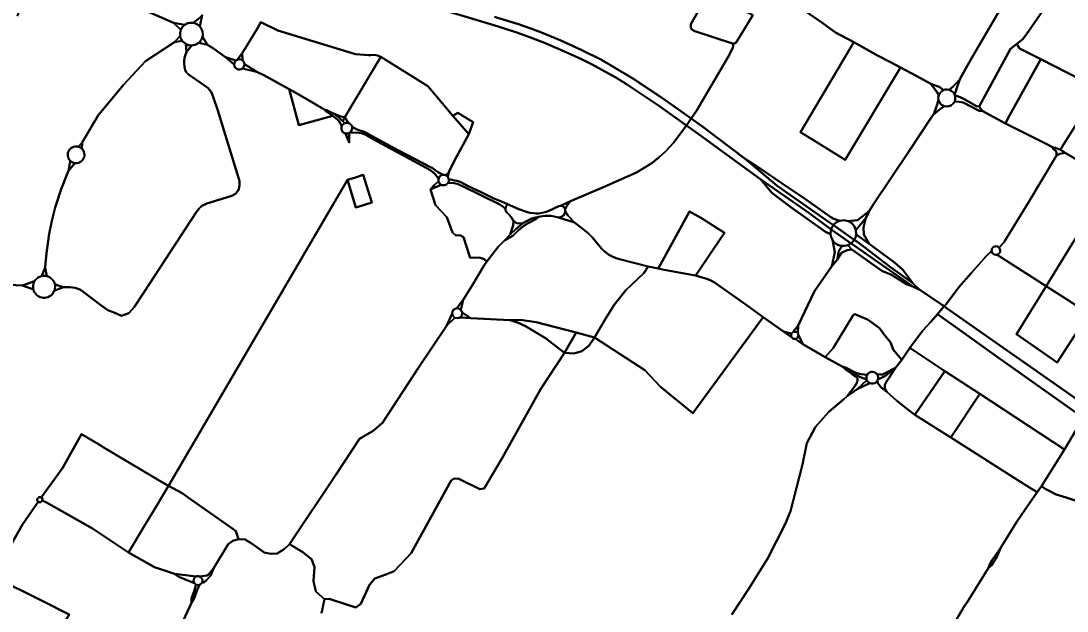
# Model space of a CAD drawing. Header units: millimetres. Extents: x -5124 to 18012, y -6362 to 5362.
# Drawn here: x -1708 to 285, y -1274 to -150 of the extents above; entities that cross this region are included whole.
import ezdxf

# ---------------------------------------------------------------- set-up
doc = ezdxf.new("R2010")
doc.units = ezdxf.units.MM
doc.layers.add('brokenLine', color=1, linetype='Continuous')
doc.styles.get("Standard").update_dxf_attribs({"font": 'txt', "bigfont": 'bigfont'})

msp = doc.modelspace()

# ---------------------------------------------------------------- linework, layer by layer
at = {"layer": 'brokenLine', "color": 1}
for points in [[(-1714.8, -140.6), (-1704, -111.7), (-1693.4, -85.2), (-1685.1, -65.2), (-1679.1, -64.8), (-1650.1, -64.7), (-1633.9, -65.7), (-1617.3, -69.7), (-1577.7, -83.9), (-1500.3, -117.4), (-1417.6, -153.2), (-1403.7, -166.7), (-1403.7, -166.7)], [(-1370.3, -145.7), (-1380, -153.5), (-1383.4, -153.2), (-1386.8, -153.4), (-1390.1, -154.2), (-1393.2, -155.4), (-1396.2, -157.2), (-1417.6, -153.2), (-1500.3, -117.4)], [(-964.3, -111.1), (-832.8, -150.3), (-798.8, -160.7), (-765.5, -171.2), (-737.6, -181.4), (-710.8, -191.8), (-682.5, -203.5), (-665.4, -211.1), (-640.3, -222.7), (-619.7, -233), (-601.2, -243), (-574.5, -257.8), (-554.1, -270.3), (-493.5, -310.8), (-440.2, -349), (-443.7, -354), (-464.7, -382.1), (-480.2, -398.4), (-492.4, -409.5), (-506.3, -421), (-535.4, -438.4), (-556.8, -448.3), (-596.7, -465.9), (-661.3, -493.6), (-680, -502), (-683.4, -502.9), (-703.5, -512.2), (-709.2, -514.1), (-715.2, -515.6), (-721.4, -516.6), (-726.3, -516.6), (-731.7, -516.4), (-738.8, -515.5), (-745.2, -513.8), (-759.7, -508.7), (-781.2, -499), (-792.8, -494.2), (-808.2, -487.3), (-830.3, -477), (-856, -464.5), (-869.1, -457.8), (-873.2, -456), (-877.2, -454.8), (-882.4, -454), (-886.6, -452.9), (-893, -451.3), (-893, -451.3)], [(-806.1, -142.1), (-779.5, -150.4), (-760.2, -156.3), (-736.8, -164.4), (-716.1, -172.2), (-679.4, -187.4), (-640.9, -204.8), (-602.2, -224.3), (-578.3, -237.9), (-542.6, -259.6), (-487.8, -295.6), (-431.1, -335.9), (-440.2, -349), (-493.5, -310.8), (-554.1, -270.3), (-574.5, -257.8), (-601.2, -243), (-619.7, -233), (-640.3, -222.7), (-665.4, -211.1), (-682.5, -203.5), (-710.8, -191.8), (-737.6, -181.4), (-765.5, -171.2), (-798.8, -160.7), (-832.8, -150.3), (-964.3, -111.1)], [(-313.7, -139.1), (-345.6, -191), (-350.7, -193.8), (-424.2, -169.1), (-429.6, -166.1), (-431.7, -162.1), (-431.7, -156), (-418.9, -133.9), (-407.1, -113.5), (-401.6, -108.9), (-397.7, -108.3), (-391.7, -109.9), (-328.2, -131.6), (-320.3, -135), (-313.7, -139.1), (-313.7, -139.1)], [(564.1, -115.8), (528.3, -184.4), (504.3, -229.5), (491.6, -252), (439.3, -337.2), (404.3, -315.2), (344.3, -280.9), (319.7, -266.4), (312, -261.9), (235.5, -222.5), (194.7, -202.6), (189.5, -193.4), (200.8, -184.3), (207.7, -175.1), (244.4, -123)], [(-1367.4, -160.4), (-1369.5, -158.4), (-1371.9, -156.6), (-1374.4, -155.2), (-1377.2, -154.2), (-1380, -153.5), (-1370.3, -145.7), (-1362.9, -138.7), (-1367.4, -160.4), (-1367.4, -160.4)], [(-893, -451.3), (-893.4, -449.8), (-894, -448.4), (-894.8, -447.2), (-893.1, -438.3), (-887.6, -427.5), (-878.3, -409.1), (-854.7, -365.6), (-846.4, -342.7), (-852.8, -338.9), (-875.8, -325.1), (-885.6, -330.8), (-918.3, -291.6), (-929, -278.8), (-933.3, -274), (-1022.4, -218), (-1028.8, -215.5), (-1035.2, -214.6), (-1042.2, -215), (-1046, -215.2), (-1070.7, -213.2), (-1218.8, -167.9), (-1251, -152.1), (-1258.2, -165.1), (-1284.4, -207.4), (-1287, -211.5), (-1296.6, -224), (-1298.8, -225.4), (-1318.5, -218.8), (-1341.7, -202.6), (-1352.6, -195.2), (-1362.6, -180), (-1362.1, -177.1), (-1362, -174.1), (-1362.3, -171.1), (-1363, -168.2), (-1364.1, -165.4), (-1365.6, -162.8), (-1367.4, -160.4), (-1362.9, -138.7)], [(-418.9, -133.9), (-431.7, -156), (-431.7, -162.1), (-429.6, -166.1), (-424.2, -169.1), (-350.7, -193.8), (-351.6, -200.5), (-358.5, -214.9), (-420.9, -321.2), (-431.1, -335.9), (-487.8, -295.6), (-542.6, -259.6), (-578.3, -237.9), (-602.2, -224.3), (-640.9, -204.8), (-679.4, -187.4), (-716.1, -172.2), (-736.8, -164.4), (-760.2, -156.3), (-779.5, -150.4), (-806.1, -142.1)], [(-223.1, -361.7), (-137.8, -414.8), (-32.2, -238.9), (-1.4, -255.2), (25.6, -269.6), (36.3, -284.2), (40.8, -291.2), (39.8, -295.8), (40.2, -300.6), (36.1, -312.8), (31.2, -327.3), (26.6, -333), (-16.4, -398.9), (-83.7, -498.8), (-92, -512.4), (-114.5, -529.6), (-132, -531.5), (-139.9, -529.7), (-148, -530.7), (-159.6, -526.7), (-165.2, -523.7), (-215.4, -488.5), (-258, -459.6), (-299.6, -430.8), (-328.3, -412.6), (-411.2, -349.9), (-431.1, -335.9), (-420.9, -321.2), (-358.5, -214.9), (-351.6, -200.5), (-350.7, -193.8), (-345.6, -191), (-313.7, -139.1)], [(-216.3, -129.4), (-182, -152.7), (-156.3, -171.6), (-121.1, -190.4), (-223.1, -361.7), (-223.1, -361.7)], [(-121.1, -190.4), (-156.3, -171.6), (-182, -152.7), (-216.3, -129.4)], [(156.3, -130.1), (102.1, -223.3), (80.8, -260.9), (67.9, -275.1), (60.7, -281.1), (56.9, -280.5), (53.1, -280.8), (49.4, -281.9), (43, -276), (25.6, -269.6), (-1.4, -255.2), (-32.2, -238.9), (-51.4, -228.6), (-75.8, -215.6), (-121.1, -190.4), (-121.1, -190.4)], [(244.4, -123), (207.7, -175.1), (200.8, -184.3), (189.5, -193.4), (177.5, -202.8), (117.4, -312.8), (112.3, -312), (89, -299.1), (81.4, -295.3), (71.4, -291.2), (70.5, -289.3), (73.1, -284.2), (74.1, -281.1), (80.8, -260.9), (102.1, -223.3), (156.3, -130.1)], [(-1396.2, -157.2), (-1398.1, -158.7), (-1399.8, -160.5), (-1401.3, -162.4), (-1402.6, -164.5), (-1403.7, -166.7), (-1417.6, -153.2), (-1396.2, -157.2), (-1396.2, -157.2)], [(-1367.4, -160.4), (-1365.6, -162.8), (-1364.1, -165.4), (-1363, -168.2), (-1362.3, -171.1), (-1362, -174.1), (-1362.1, -177.1), (-1362.6, -180), (-1363.4, -182.6), (-1364.6, -185.1), (-1366, -187.5), (-1367.8, -189.6), (-1369.7, -191.5), (-1372, -193.1), (-1374.6, -194.5), (-1377.2, -195.5), (-1380, -196.2), (-1382.8, -196.5), (-1385.9, -196.4), (-1388.9, -195.8), (-1391.7, -194.9), (-1394.5, -193.6), (-1397, -191.8), (-1399.2, -189.8), (-1401.2, -187.5), (-1402.5, -185.4), (-1403.6, -183.2), (-1404.4, -180.9), (-1404.9, -178.5), (-1405.2, -175.5), (-1405.1, -172.5), (-1404.6, -169.5), (-1403.7, -166.7), (-1402.6, -164.5), (-1401.3, -162.4), (-1399.8, -160.5), (-1398.1, -158.7), (-1396.2, -157.2), (-1393.2, -155.4), (-1390.1, -154.2), (-1386.8, -153.4), (-1383.4, -153.2), (-1380, -153.5), (-1377.2, -154.2), (-1374.4, -155.2), (-1371.9, -156.6), (-1369.5, -158.4), (-1367.4, -160.4), (-1367.4, -160.4)], [(-1282.5, -232.3), (-1283.1, -229.5), (-1284.5, -226.9), (-1286.5, -224.9), (-1287, -211.5), (-1284.4, -207.4), (-1258.2, -165.1), (-1251, -152.1), (-1218.8, -167.9), (-1070.7, -213.2), (-1046, -215.2), (-1042.2, -215), (-1035.2, -214.6), (-1028.8, -215.5), (-1022.4, -218), (-1091.4, -333.5), (-1095.7, -332.7), (-1098.7, -331.9), (-1102.2, -330.6), (-1106.6, -328.7), (-1112.9, -326.4), (-1117.4, -324.1), (-1122, -321.7), (-1125.3, -320.2), (-1129.4, -319), (-1153, -305.2), (-1188.7, -284.4), (-1197.4, -279.6), (-1245.3, -253.4), (-1257.4, -247.2), (-1282.5, -232.3), (-1282.5, -232.3)], [(-1403.7, -166.7), (-1404.6, -169.5), (-1405.1, -172.5), (-1405.2, -175.5), (-1404.9, -178.5), (-1416.1, -190.2), (-1471.3, -226.6), (-1513, -271.6), (-1556.4, -324), (-1560.4, -329), (-1591.6, -381.8), (-1599.2, -389.6), (-1601.4, -389.1), (-1603.7, -389), (-1606, -389.2), (-1608.5, -389.9), (-1610.9, -390.9), (-1613.1, -392.3), (-1615.1, -394.1), (-1616.7, -396.3), (-1618, -398.6), (-1618.9, -401.2), (-1619.3, -403.9), (-1619.2, -406.6), (-1618.7, -409.2), (-1617.8, -411.8), (-1616.4, -414.1), (-1614.7, -416.2), (-1618, -435.6), (-1620.9, -443), (-1631.9, -470.4), (-1643.5, -505.4), (-1646.4, -517.9), (-1650.3, -534.1), (-1654.7, -555.4), (-1659.9, -592.2), (-1661.9, -611.9), (-1662.5, -619.7), (-1668.5, -635.9), (-1671.4, -636.7), (-1674.1, -637.9), (-1676.6, -639.4), (-1678.9, -641.3), (-1680.9, -643.5), (-1682.6, -646), (-1705.5, -653.9), (-1756.8, -651.3)], [(-1416.1, -190.2), (-1404.9, -178.5), (-1404.4, -180.9), (-1403.6, -183.2), (-1402.5, -185.4), (-1401.2, -187.5), (-1416.1, -190.2), (-1416.1, -190.2)], [(-1756.8, -651.3), (-1705.5, -653.9), (-1684.7, -661.7), (-1683.8, -664.5), (-1682.5, -667.1), (-1680.8, -669.5), (-1678.9, -671.6), (-1676.6, -673.5), (-1674.2, -675), (-1671.5, -676.2), (-1668.7, -677), (-1665.8, -677.4), (-1662.9, -677.4), (-1660, -677), (-1657.2, -676.2), (-1654.5, -675), (-1652.1, -673.5), (-1649.8, -671.6), (-1647.9, -669.4), (-1646.2, -667), (-1645, -664.4), (-1635.4, -660.5), (-1627.5, -657.3), (-1619.9, -657.1), (-1615.3, -657.3), (-1609.9, -657.9), (-1605, -658.4), (-1596.4, -661.7), (-1592.8, -663.7), (-1556.2, -691.4), (-1542.7, -700.9), (-1529.7, -706.4), (-1516.8, -712.1), (-1503, -706.6), (-1492.7, -695.6), (-1474.3, -667.2), (-1373.8, -513.8), (-1371.2, -510.4), (-1368.6, -507.2), (-1366.5, -505), (-1362.2, -501.8), (-1359.5, -500.1), (-1356.5, -498.8), (-1353.9, -497.7), (-1308.2, -483.8), (-1305.3, -482.5), (-1301.9, -480.6), (-1298.9, -478.4), (-1296.7, -476), (-1294.9, -473.3), (-1293.4, -470.2), (-1292.4, -466.4), (-1291.9, -463.4), (-1291.8, -459.6), (-1292.1, -456.3), (-1292.7, -452), (-1293.6, -448.6), (-1333.3, -320.7), (-1341.2, -296.7), (-1343.8, -289.7), (-1346, -285.2), (-1348.9, -281.2), (-1352.2, -277.6), (-1356.1, -274.7), (-1367.1, -267.3), (-1387.2, -253.5), (-1389.9, -251.2), (-1392.7, -248.4), (-1395.2, -243.5), (-1396.1, -240.9), (-1396.9, -236.8), (-1397.4, -231.1), (-1397.5, -226.2), (-1396.5, -220.1), (-1393.1, -208.5), (-1382.8, -196.5), (-1380, -196.2), (-1377.2, -195.5), (-1374.6, -194.5), (-1372, -193.1), (-1369.7, -191.5), (-1352.6, -195.2), (-1341.7, -202.6), (-1318.5, -218.8), (-1302, -232.9), (-1301.5, -236), (-1300, -238.7), (-1297.8, -240.8), (-1295, -242.1), (-1292, -242.5), (-1289, -241.9), (-1286.3, -240.4), (-1257.4, -247.2), (-1245.3, -253.4), (-1197.4, -279.6), (-1179.1, -348.4), (-1113.9, -330.9), (-1107.4, -335.6), (-1105, -337.9), (-1102.2, -341.4), (-1100, -344.4), (-1096.9, -350), (-1097.5, -351.5), (-1097.8, -353.2), (-1097.8, -354.8), (-1097.6, -356.5), (-1097.1, -358), (-1096.4, -359.5), (-1095.4, -360.9), (-1094.3, -362.1), (-1092.9, -363), (-1091.5, -363.8), (-1089.9, -364.3), (-1083.1, -381.5), (-1082.8, -363.4), (-1081.3, -362.5), (-1064.5, -363.2), (-1060.6, -363.8), (-1057.5, -364.6), (-1054, -365.8), (-1051.1, -367), (-1035.8, -375.6), (-929.5, -433.5), (-926.4, -435.6), (-923.2, -438.2), (-919.7, -441.5), (-917.2, -444.2), (-912.7, -450.6), (-912.9, -452.1), (-913, -453.6), (-912.8, -455.1), (-920.9, -463.1), (-927.8, -471), (-918.6, -501.2), (-896.9, -523.5), (-886, -553.3), (-879.8, -558.8), (-871.8, -557.8), (-865.2, -561.6), (-852.6, -601.1), (-835.3, -600.9), (-825.7, -603.7), (-820.7, -608.3), (-826.2, -616.5), (-848.4, -653.7), (-865.7, -681.3), (-877.8, -697.5), (-881, -698.3), (-884.2, -700.6), (-886, -703.4), (-886.7, -707.2), (-896.9, -730.1), (-951.2, -811.4), (-1019.2, -915.9), (-1037.1, -931), (-1063, -946.4), (-1108.2, -1015), (-1196.4, -1147), (-1206.6, -1156.3), (-1220, -1164.7), (-1232.4, -1165.4), (-1245.1, -1162.6), (-1250.3, -1158.9), (-1267.8, -1146.3), (-1281, -1138.3), (-1293.7, -1137.3), (-1298.7, -1122), (-1304.7, -1117.8), (-1387, -1059.7), (-1401.5, -1049.6), (-1427.1, -1035.7), (-1086.4, -452.8), (-1070.3, -505.3), (-1055.9, -500.9), (-1039.9, -496), (-1056.1, -443.4), (-1070.9, -448), (-1086.4, -452.8), (-1427.1, -1035.7)], [(-1592.6, -393.3), (-1591.6, -381.8), (-1560.4, -329), (-1556.4, -324), (-1513, -271.6), (-1471.3, -226.6), (-1416.1, -190.2), (-1401.2, -187.5), (-1399.2, -189.8), (-1397, -191.8), (-1394.5, -193.6), (-1393.1, -208.5), (-1396.5, -220.1), (-1397.5, -226.2), (-1397.4, -231.1), (-1396.9, -236.8), (-1396.1, -240.9), (-1395.2, -243.5), (-1392.7, -248.4), (-1389.9, -251.2), (-1387.2, -253.5), (-1367.1, -267.3), (-1356.1, -274.7), (-1352.2, -277.6), (-1348.9, -281.2), (-1346, -285.2), (-1343.8, -289.7), (-1341.2, -296.7), (-1333.3, -320.7), (-1293.6, -448.6), (-1292.7, -452), (-1292.1, -456.3), (-1291.8, -459.6), (-1291.9, -463.4), (-1292.4, -466.4), (-1293.4, -470.2), (-1294.9, -473.3), (-1296.7, -476), (-1298.9, -478.4), (-1301.9, -480.6), (-1305.3, -482.5), (-1308.2, -483.8), (-1353.9, -497.7), (-1356.5, -498.8), (-1359.5, -500.1), (-1362.2, -501.8), (-1366.5, -505), (-1368.6, -507.2), (-1371.2, -510.4), (-1373.8, -513.8), (-1474.3, -667.2), (-1492.7, -695.6), (-1503, -706.6), (-1516.8, -712.1), (-1529.7, -706.4), (-1542.7, -700.9), (-1556.2, -691.4), (-1592.8, -663.7), (-1596.4, -661.7), (-1605, -658.4), (-1609.9, -657.9), (-1615.3, -657.3), (-1619.9, -657.1), (-1627.5, -657.3), (-1635.5, -654.6), (-1643.9, -651.7), (-1644.8, -648.9), (-1646, -646.3), (-1647.6, -643.9), (-1649.4, -641.7), (-1651.6, -639.8), (-1654, -638.2), (-1656.6, -637), (-1659.3, -636.1), (-1662.5, -619.7), (-1661.9, -611.9), (-1659.9, -592.2), (-1654.7, -555.4), (-1650.3, -534.1), (-1646.4, -517.9), (-1643.5, -505.4), (-1631.9, -470.4), (-1620.9, -443), (-1618, -435.6), (-1605.7, -420.7), (-1603.2, -420.9), (-1600.7, -420.7), (-1598.2, -420), (-1595.9, -419), (-1593.8, -417.7), (-1591.9, -416), (-1590.3, -414), (-1589, -411.9), (-1588.1, -409.5), (-1587.6, -407), (-1587.4, -404.5), (-1587.7, -402), (-1588.4, -399.6), (-1589.4, -397.2), (-1590.8, -395.1), (-1592.6, -393.3), (-1592.6, -393.3)], [(-1382.8, -196.5), (-1393.1, -208.5), (-1394.5, -193.6), (-1391.7, -194.9), (-1388.9, -195.8), (-1385.9, -196.4), (-1382.8, -196.5), (-1382.8, -196.5)], [(-1362.6, -180), (-1352.6, -195.2), (-1369.7, -191.5), (-1367.8, -189.6), (-1366, -187.5), (-1364.6, -185.1), (-1363.4, -182.6), (-1362.6, -180), (-1362.6, -180)], [(-32.2, -238.9), (-137.8, -414.8), (-223.1, -361.7), (-121.1, -190.4), (-75.8, -215.6), (-51.4, -228.6), (-32.2, -238.9), (-32.2, -238.9)], [(117.4, -312.8), (177.5, -202.8), (189.5, -193.4), (194.7, -202.6), (235.5, -222.5), (172.1, -336), (167.7, -345.3), (123.4, -320.9), (117.4, -312.8), (117.4, -312.8)], [(-1302, -232.9), (-1318.5, -218.8), (-1298.8, -225.4), (-1300.6, -227.6), (-1301.7, -230.2), (-1302, -232.9), (-1302, -232.9)], [(-1294.1, -223.2), (-1296.6, -224), (-1287, -211.5), (-1286.5, -224.9), (-1288.9, -223.6), (-1291.4, -223), (-1294.1, -223.2), (-1294.1, -223.2)], [(-904.1, -443.1), (-911.4, -439.4), (-914.7, -437.6), (-918.1, -435.1), (-921.5, -432.4), (-924.7, -430.1), (-928, -428.2), (-988.9, -396.8), (-1033.5, -372.4), (-1049, -363.9), (-1054.5, -361.2), (-1058.2, -359.7), (-1062.3, -358.5), (-1066.1, -357.3), (-1069.2, -356.1), (-1072.7, -354.5), (-1077.5, -351.9), (-1078, -350.2), (-1078.8, -348.7), (-1079.8, -347.4), (-1081.1, -346.2), (-1082.5, -345.3), (-1084, -344.5), (-1091.4, -333.5), (-1022.4, -218), (-933.3, -274), (-929, -278.8), (-918.3, -291.6), (-885.6, -330.8), (-854.7, -365.6), (-878.3, -409.1), (-887.6, -427.5), (-893.1, -438.3), (-899.6, -443.6), (-901.1, -443.2), (-902.6, -443), (-904.1, -443.1), (-904.1, -443.1)], [(-1296.6, -224), (-1294.1, -223.2), (-1291.4, -223), (-1288.9, -223.6), (-1286.5, -224.9), (-1284.5, -226.9), (-1283.1, -229.5), (-1282.5, -232.3), (-1282.9, -235.4), (-1284.2, -238.1), (-1286.3, -240.4), (-1289, -241.9), (-1292, -242.5), (-1295, -242.1), (-1297.8, -240.8), (-1300, -238.7), (-1301.5, -236), (-1302, -232.9), (-1301.7, -230.2), (-1300.6, -227.6), (-1298.8, -225.4), (-1296.6, -224), (-1296.6, -224)], [(-1257.4, -247.2), (-1286.3, -240.4), (-1284.2, -238.1), (-1282.9, -235.4), (-1282.5, -232.3), (-1257.4, -247.2), (-1257.4, -247.2)], [(272.4, -395.6), (263.3, -391.4), (257.2, -390.4), (244.1, -383.6), (237.6, -380), (167.7, -345.3), (172.1, -336), (235.5, -222.5), (312, -261.9), (319.7, -266.4), (344.3, -280.9), (339.8, -288), (278.6, -385.2), (274.7, -391.4), (272.4, -395.6), (272.4, -395.6)], [(49.4, -281.9), (45.7, -284.2), (42.8, -287.3), (40.8, -291.2), (36.3, -284.2), (25.6, -269.6), (43, -276), (49.4, -281.9), (49.4, -281.9)], [(70.5, -289.3), (68, -285.7), (64.6, -282.9), (60.7, -281.1), (67.9, -275.1), (80.8, -260.9), (74.1, -281.1), (73.1, -284.2), (70.5, -289.3), (70.5, -289.3)], [(-1197.4, -279.6), (-1188.7, -284.4), (-1153, -305.2), (-1129.4, -319), (-1127.1, -321.6), (-1124.4, -323.7), (-1117.7, -328.2), (-1113.9, -330.9), (-1179.1, -348.4), (-1197.4, -279.6), (-1197.4, -279.6)], [(40.2, -300.6), (39.8, -295.8), (40.8, -291.2), (42.8, -287.3), (45.7, -284.2), (49.4, -281.9), (53.1, -280.8), (56.9, -280.5), (60.7, -281.1), (64.6, -282.9), (68, -285.7), (70.5, -289.3), (71.4, -291.2), (72.2, -295.2), (72.1, -299.3), (71, -303.2), (68.4, -307.3), (64.8, -310.5), (60.4, -312.4), (55.6, -313), (50.8, -312.2), (46.1, -309.6), (42.4, -305.6), (40.2, -300.6), (40.2, -300.6)], [(123.4, -320.9), (117.6, -321), (87.2, -305.3), (79.7, -304.3), (71, -303.2), (72.1, -299.3), (72.2, -295.2), (71.4, -291.2), (81.4, -295.3), (89, -299.1), (112.3, -312), (117.4, -312.8), (123.4, -320.9), (123.4, -320.9)], [(404.3, -315.2), (383.1, -348.5), (378.6, -356.3), (379.7, -361.9), (377.9, -368.9), (379.5, -371.7), (382.6, -373.9), (406.7, -390.5), (401.3, -400.8), (377.4, -441.1), (367.8, -450), (309.8, -417.8), (281.7, -401.4), (277, -398), (272.4, -395.6), (274.7, -391.4), (278.6, -385.2), (339.8, -288), (344.3, -280.9), (404.3, -315.2), (404.3, -315.2)], [(-1113.9, -330.9), (-1117.7, -328.2), (-1124.4, -323.7), (-1127.1, -321.6), (-1129.4, -319), (-1125.3, -320.2), (-1122, -321.7), (-1117.4, -324.1), (-1112.9, -326.4), (-1109.2, -328.8), (-1106.5, -330.8), (-1100.4, -336.3), (-1094.9, -341.1), (-1090.9, -344.5), (-1092.5, -345.2), (-1093.9, -346.1), (-1095.1, -347.2), (-1096.1, -348.5), (-1096.9, -350), (-1100, -344.4), (-1102.2, -341.4), (-1105, -337.9), (-1107.4, -335.6), (-1113.9, -330.9), (-1113.9, -330.9)], [(-8.9, -649.5), (-27.9, -624.3), (-43.5, -610.1), (-92, -574.5), (-102.2, -557), (-103, -543.2), (-98.6, -525.4), (-92, -512.4), (-83.7, -498.8), (-16.4, -398.9), (26.6, -333), (31.2, -327.3), (43.9, -317.5), (50.8, -312.2), (55.6, -313), (60.4, -312.4), (64.8, -310.5), (68.4, -307.3), (71, -303.2), (79.7, -304.3), (87.2, -305.3), (117.6, -321), (123.4, -320.9), (167.7, -345.3), (237.6, -380), (244.1, -383.6), (257.2, -390.4), (259.9, -394.8), (263.4, -396.9), (264.8, -400.7), (264.9, -406.1), (212.4, -494.4), (164.7, -572.1), (155.7, -581.9), (152.4, -579.7), (149.6, -579.2), (148, -579.4), (145.3, -580.4), (142.6, -583), (141.5, -585.6), (141.4, -588.6), (131.4, -597.4), (102.4, -630.7), (79.2, -657.2), (54.5, -689.3), (50.9, -693.6), (48, -691.6), (4.5, -662.4), (-8.9, -649.5), (-8.9, -649.5)], [(31.2, -327.3), (36.1, -312.8), (40.2, -300.6), (42.4, -305.6), (46.1, -309.6), (50.8, -312.2), (43.9, -317.5), (31.2, -327.3), (31.2, -327.3)], [(-1091.4, -333.5), (-1094.9, -341.1), (-1100.4, -336.3), (-1106.5, -330.8), (-1109.2, -328.8), (-1112.9, -326.4), (-1106.6, -328.7), (-1102.2, -330.6), (-1098.7, -331.9), (-1095.7, -332.7), (-1091.4, -333.5), (-1091.4, -333.5)], [(-1084, -344.5), (-1085.7, -344.1), (-1087.4, -343.9), (-1089.2, -344.1), (-1090.9, -344.5), (-1094.9, -341.1), (-1091.4, -333.5), (-1084, -344.5), (-1084, -344.5)], [(-854.7, -365.6), (-885.6, -330.8), (-875.8, -325.1), (-852.8, -338.9), (-846.4, -342.7), (-854.7, -365.6), (-854.7, -365.6)], [(-431.1, -335.9), (-411.2, -349.9), (-328.3, -412.6), (-267.3, -464.4), (-167.4, -534.2), (-160.2, -539.2), (-163, -543.3), (-164.3, -547.1), (-172.3, -541.5), (-206.7, -515.6), (-298.4, -452.3), (-417.6, -365.2), (-440.2, -349), (-431.1, -335.9), (-431.1, -335.9)], [(-1096.9, -350), (-1096.1, -348.5), (-1095.1, -347.2), (-1093.9, -346.1), (-1092.5, -345.2), (-1090.9, -344.5), (-1089.2, -344.1), (-1087.4, -343.9), (-1085.7, -344.1), (-1084, -344.5), (-1082.5, -345.3), (-1081.1, -346.2), (-1079.8, -347.4), (-1078.8, -348.7), (-1078, -350.2), (-1077.5, -351.9), (-1077.2, -353.6), (-1077.3, -355.3), (-1077.6, -356.9), (-1078.2, -358.5), (-1079, -360), (-1080.1, -361.3), (-1081.3, -362.5), (-1082.8, -363.4), (-1084.5, -364.1), (-1086.2, -364.5), (-1088.1, -364.5), (-1089.9, -364.3), (-1091.5, -363.8), (-1092.9, -363), (-1094.3, -362.1), (-1095.4, -360.9), (-1096.4, -359.5), (-1097.1, -358), (-1097.6, -356.5), (-1097.8, -354.8), (-1097.8, -353.2), (-1097.5, -351.5), (-1096.9, -350), (-1096.9, -350)], [(-912.7, -450.6), (-917.2, -444.2), (-919.7, -441.5), (-923.2, -438.2), (-926.4, -435.6), (-929.5, -433.5), (-1035.8, -375.6), (-1051.1, -367), (-1054, -365.8), (-1057.5, -364.6), (-1060.6, -363.8), (-1064.5, -363.2), (-1081.3, -362.5), (-1080.1, -361.3), (-1079, -360), (-1078.2, -358.5), (-1077.6, -356.9), (-1077.3, -355.3), (-1077.2, -353.6), (-1077.5, -351.9), (-1072.7, -354.5), (-1069.2, -356.1), (-1066.1, -357.3), (-1062.3, -358.5), (-1058.2, -359.7), (-1054.5, -361.2), (-1049, -363.9), (-1033.5, -372.4), (-988.9, -396.8), (-928, -428.2), (-924.7, -430.1), (-921.5, -432.4), (-918.1, -435.1), (-914.7, -437.6), (-911.4, -439.4), (-904.1, -443.1), (-905.6, -443.4), (-907, -443.9), (-908.3, -444.6), (-909.5, -445.5), (-910.6, -446.6), (-911.5, -447.8), (-912.2, -449.2), (-912.7, -450.6), (-912.7, -450.6)], [(-165.5, -556.4), (-164.3, -562), (-161.9, -567.2), (-157.6, -590.8), (-163.3, -616.9), (-196.2, -665), (-227.4, -730.2), (-237, -742.6), (-238.9, -744.1), (-239.8, -745.2), (-254.9, -741.4), (-293.8, -714.3), (-329.2, -688.7), (-386.5, -648.4), (-393.4, -644.6), (-401.1, -641.3), (-410.2, -638.5), (-423.2, -635.2), (-418.1, -627.7), (-372.2, -560.2), (-367.6, -553.5), (-411.6, -525.8), (-434.2, -513.2), (-489.6, -614.1), (-493.8, -621.8), (-513.3, -618), (-567.7, -603.8), (-574.3, -601.8), (-581.9, -598.6), (-588.7, -594.8), (-597.8, -587.9), (-601.6, -584.3), (-608.4, -576), (-619.7, -562.2), (-626.8, -555), (-636.2, -547), (-653.7, -534.1), (-665.9, -520.5), (-671.2, -512.2), (-671.6, -508.1), (-666.6, -500.2), (-661.3, -493.6), (-596.7, -465.9), (-556.8, -448.3), (-535.4, -438.4), (-506.3, -421), (-492.4, -409.5), (-480.2, -398.4), (-464.7, -382.1), (-443.7, -354), (-440.2, -349), (-417.6, -365.2), (-298.4, -452.3), (-277.2, -477.5), (-241.3, -504.8), (-175.1, -551.8), (-165.5, -556.4), (-165.5, -556.4)], [(-1083.1, -381.5), (-1089.9, -364.3), (-1088.1, -364.5), (-1086.2, -364.5), (-1084.5, -364.1), (-1082.8, -363.4), (-1083.1, -381.5), (-1083.1, -381.5)], [(-1614.7, -416.2), (-1616.4, -414.1), (-1617.8, -411.8), (-1618.7, -409.2), (-1619.2, -406.6), (-1619.3, -403.9), (-1618.9, -401.2), (-1618, -398.6), (-1616.7, -396.3), (-1615.1, -394.1), (-1613.1, -392.3), (-1610.9, -390.9), (-1608.5, -389.9), (-1606, -389.2), (-1603.7, -389), (-1601.4, -389.1), (-1599.2, -389.6), (-1596.8, -390.4), (-1594.6, -391.7), (-1592.6, -393.3), (-1590.8, -395.1), (-1589.4, -397.2), (-1588.4, -399.6), (-1587.7, -402), (-1587.4, -404.5), (-1587.6, -407), (-1588.1, -409.5), (-1589, -411.9), (-1590.3, -414), (-1591.9, -416), (-1593.8, -417.7), (-1595.9, -419), (-1598.2, -420), (-1600.7, -420.7), (-1603.2, -420.9), (-1605.7, -420.7), (-1608.2, -420.2), (-1610.6, -419.2), (-1612.8, -417.8), (-1614.7, -416.2), (-1614.7, -416.2)], [(-1599.2, -389.6), (-1591.6, -381.8), (-1592.6, -393.3), (-1594.6, -391.7), (-1596.8, -390.4), (-1599.2, -389.6), (-1599.2, -389.6)], [(272.4, -395.6), (277, -398), (281.7, -401.4), (271.1, -403.1), (264.9, -406.1), (264.8, -400.7), (263.4, -396.9), (259.9, -394.8), (257.2, -390.4), (263.3, -391.4), (272.4, -395.6), (272.4, -395.6)], [(-1605.7, -420.7), (-1618, -435.6), (-1614.7, -416.2), (-1612.8, -417.8), (-1610.6, -419.2), (-1608.2, -420.2), (-1605.7, -420.7), (-1605.7, -420.7)], [(-148, -530.7), (-154.1, -533.5), (-159.3, -537.8), (-160.2, -539.2), (-167.4, -534.2), (-267.3, -464.4), (-328.3, -412.6), (-299.6, -430.8), (-258, -459.6), (-215.4, -488.5), (-165.2, -523.7), (-159.6, -526.7), (-148, -530.7), (-148, -530.7)], [(367.8, -450), (364.2, -456.2), (321.2, -530.9), (304.9, -557.8), (245.4, -655.4), (151.7, -595.4), (154.8, -593.8), (156.7, -591.6), (157.4, -590), (157.7, -585.9), (156.6, -583.3), (155.7, -581.9), (164.7, -572.1), (212.4, -494.4), (264.9, -406.1), (271.1, -403.1), (281.7, -401.4), (309.8, -417.8), (367.8, -450), (367.8, -450)], [(-899.6, -443.6), (-893.1, -438.3), (-894.8, -447.2), (-895.8, -446), (-896.9, -445), (-898.2, -444.2), (-899.6, -443.6), (-899.6, -443.6)], [(-1086.4, -452.8), (-1070.9, -448), (-1056.1, -443.4), (-1039.9, -496), (-1055.9, -500.9), (-1070.3, -505.3), (-1086.4, -452.8), (-1086.4, -452.8)], [(-907.8, -461.9), (-919.4, -467), (-927.8, -471), (-920.9, -463.1), (-912.8, -455.1), (-912.3, -456.6), (-911.7, -458), (-910.7, -459.5), (-909.4, -460.8), (-907.8, -461.9), (-907.8, -461.9)], [(-899.6, -443.6), (-898.2, -444.2), (-896.9, -445), (-895.8, -446), (-894.8, -447.2), (-894, -448.4), (-893.4, -449.8), (-893, -451.3), (-892.9, -452.8), (-892.9, -454.3), (-893.2, -455.8), (-893.8, -457.2), (-894.5, -458.6), (-895.4, -459.8), (-896.5, -460.8), (-897.7, -461.7), (-899.1, -462.4), (-900.5, -462.9), (-902, -463.1), (-903.5, -463.1), (-905, -462.9), (-906.5, -462.5), (-907.8, -461.9), (-909.4, -460.8), (-910.7, -459.5), (-911.7, -458), (-912.3, -456.6), (-912.8, -455.1), (-913, -453.6), (-912.9, -452.1), (-912.7, -450.6), (-912.2, -449.2), (-911.5, -447.8), (-910.6, -446.6), (-909.5, -445.5), (-908.3, -444.6), (-907, -443.9), (-905.6, -443.4), (-904.1, -443.1), (-902.6, -443), (-901.1, -443.2), (-899.6, -443.6), (-899.6, -443.6)], [(-785.3, -508), (-789.4, -504.2), (-795.5, -499.9), (-868.3, -463.9), (-871.4, -462.6), (-875.3, -460.9), (-877.2, -460.3), (-880.1, -459.5), (-882.7, -459.1), (-894.5, -458.6), (-893.8, -457.2), (-893.2, -455.8), (-892.9, -454.3), (-892.9, -452.8), (-893, -451.3), (-886.6, -452.9), (-882.4, -454), (-877.2, -454.8), (-873.2, -456), (-869.1, -457.8), (-856, -464.5), (-830.3, -477), (-808.2, -487.3), (-792.8, -494.2), (-781.2, -499), (-783.5, -502.7), (-785.3, -508), (-785.3, -508)], [(-165.5, -556.4), (-175.1, -551.8), (-241.3, -504.8), (-277.2, -477.5), (-298.4, -452.3), (-206.7, -515.6), (-172.3, -541.5), (-164.3, -547.1), (-165.2, -549.7), (-165.5, -556.4), (-165.5, -556.4)], [(-820.7, -608.3), (-825.7, -603.7), (-835.3, -600.9), (-852.6, -601.1), (-865.2, -561.6), (-871.8, -557.8), (-879.8, -558.8), (-886, -553.3), (-896.9, -523.5), (-918.6, -501.2), (-927.8, -471), (-919.4, -467), (-907.8, -461.9), (-906.5, -462.5), (-905, -462.9), (-903.5, -463.1), (-902, -463.1), (-900.5, -462.9), (-899.1, -462.4), (-897.7, -461.7), (-896.5, -460.8), (-895.4, -459.8), (-894.5, -458.6), (-882.7, -459.1), (-880.1, -459.5), (-877.2, -460.3), (-875.3, -460.9), (-871.4, -462.6), (-868.3, -463.9), (-795.5, -499.9), (-789.4, -504.2), (-785.3, -508), (-784.7, -511.4), (-782.4, -515), (-777.2, -520), (-774, -523.9), (-769.5, -531), (-770.6, -540.6), (-771.4, -543.7), (-776.1, -556.7), (-787, -568.2), (-798.7, -580.6), (-820.7, -608.3), (-820.7, -608.3)], [(-661.3, -493.6), (-666.6, -500.2), (-671.6, -508.1), (-674, -504.8), (-677.1, -502.5), (-680, -502), (-661.3, -493.6), (-661.3, -493.6)], [(-721.8, -523), (-730.2, -524.9), (-734.7, -526.3), (-745, -531.3), (-751.7, -535.3), (-757.8, -536), (-763.8, -535), (-769.5, -531), (-774, -523.9), (-777.2, -520), (-782.4, -515), (-784.7, -511.4), (-785.3, -508), (-783.5, -502.7), (-781.2, -499), (-759.7, -508.7), (-745.2, -513.8), (-738.8, -515.5), (-731.7, -516.4), (-726.3, -516.6), (-721.4, -516.6), (-715.2, -515.6), (-709.2, -514.1), (-703.5, -512.2), (-683.4, -502.9), (-680, -502), (-677.1, -502.5), (-674, -504.8), (-671.6, -508.1), (-671.2, -512.2), (-672, -516.2), (-674.5, -520.4), (-678.8, -523.3), (-684.1, -524.5), (-692.2, -522.7), (-697.9, -521.5), (-703, -521.3), (-709.3, -521.4), (-714.4, -522), (-721.8, -523), (-721.8, -523)], [(-653.7, -534.1), (-663.9, -531), (-674, -527.8), (-684.1, -524.5), (-678.8, -523.3), (-674.5, -520.4), (-672, -516.2), (-671.2, -512.2), (-665.9, -520.5), (-653.7, -534.1), (-653.7, -534.1)], [(-367.6, -553.5), (-372.2, -560.2), (-418.1, -627.7), (-423.2, -635.2), (-482.5, -623.9), (-493.8, -621.8), (-489.6, -614.1), (-434.2, -513.2), (-411.6, -525.8), (-367.6, -553.5), (-367.6, -553.5)], [(-132, -531.5), (-114.5, -529.6), (-92, -512.4), (-98.6, -525.4), (-117.2, -548.7), (-120.2, -541.5), (-125.3, -535.5), (-132, -531.5), (-132, -531.5)], [(-870, -700.7), (-865.7, -681.3), (-848.4, -653.7), (-826.2, -616.5), (-820.7, -608.3), (-798.7, -580.6), (-787, -568.2), (-771.2, -559.5), (-761.5, -550), (-751.7, -541.6), (-742.9, -535.9), (-726.9, -527.5), (-721.8, -523), (-714.4, -522), (-709.3, -521.4), (-703, -521.3), (-697.9, -521.5), (-692.2, -522.7), (-684.1, -524.5), (-674, -527.8), (-663.9, -531), (-653.7, -534.1), (-636.2, -547), (-626.8, -555), (-619.7, -562.2), (-608.4, -576), (-601.6, -584.3), (-597.8, -587.9), (-588.7, -594.8), (-581.9, -598.6), (-574.3, -601.8), (-567.7, -603.8), (-513.3, -618), (-521.4, -630.6), (-555.9, -662.9), (-577.6, -690.7), (-594.3, -717.7), (-615.5, -753), (-650.1, -743.8), (-726.4, -723.8), (-756.6, -719.7), (-775.8, -720.3), (-851.5, -716.1), (-867.8, -705.6), (-868.8, -702.4), (-870, -700.7), (-870, -700.7)], [(-787, -568.2), (-776.1, -556.7), (-764.5, -546.3), (-751.7, -535.3), (-745, -531.3), (-734.7, -526.3), (-730.2, -524.9), (-721.8, -523), (-726.9, -527.5), (-742.9, -535.9), (-751.7, -541.6), (-761.5, -550), (-771.2, -559.5), (-787, -568.2), (-787, -568.2)], [(-769.5, -531), (-763.8, -535), (-757.8, -536), (-751.7, -535.3), (-764.5, -546.3), (-776.1, -556.7), (-771.4, -543.7), (-770.6, -540.6), (-769.5, -531), (-769.5, -531)], [(-117.2, -548.7), (-116.7, -556.6), (-118.3, -563.3), (-120.3, -566.9), (-160.2, -539.2), (-159.3, -537.8), (-154.1, -533.5), (-148, -530.7), (-139.9, -529.7), (-132, -531.5), (-125.3, -535.5), (-120.2, -541.5), (-117.2, -548.7), (-117.2, -548.7)], [(-92, -574.5), (-116.7, -556.6), (-117.2, -548.7), (-98.6, -525.4), (-103, -543.2), (-102.2, -557), (-92, -574.5), (-92, -574.5)], [(-132.5, -577.2), (-137.7, -578.6), (-143.1, -578.7), (-147.6, -577.9), (-151.9, -576.3), (-155.8, -573.9), (-159.2, -570.8), (-161.9, -567.2), (-164.3, -562), (-165.5, -556.4), (-165.2, -549.7), (-164.3, -547.1), (-126.2, -573.7), (-126.5, -574), (-132.5, -577.2), (-132.5, -577.2)], [(-120.3, -566.9), (-121.6, -569.2), (-126.2, -573.7), (-164.3, -547.1), (-163, -543.3), (-160.2, -539.2), (-120.3, -566.9), (-120.3, -566.9)], [(-116.7, -556.6), (-92, -574.5), (-43.5, -610.1), (-27.9, -624.3), (-8.9, -649.5), (-51.1, -619), (-113.8, -571.4), (-120.3, -566.9), (-118.3, -563.3), (-116.7, -556.6), (-116.7, -556.6)], [(245.4, -655.4), (304.9, -557.8), (385, -598.5), (347, -669.4), (326.7, -707.4), (245.4, -655.4), (245.4, -655.4)], [(-161.9, -567.2), (-159.2, -570.8), (-155.8, -573.9), (-151.9, -576.3), (-147.6, -577.9), (-143.1, -578.7), (-149.7, -588), (-150.9, -595.8), (-153, -604.8), (-163.3, -616.9), (-157.6, -590.8), (-161.9, -567.2), (-161.9, -567.2)], [(-132.5, -577.2), (-124.8, -585.2), (-134, -586.9), (-144.4, -592), (-153, -604.8), (-150.9, -595.8), (-149.7, -588), (-143.1, -578.7), (-137.7, -578.6), (-132.5, -577.2), (-132.5, -577.2)], [(-126.2, -573.7), (-118.8, -578.9), (-8.8, -655.7), (-21.3, -651.7), (-49.2, -633.4), (-67.9, -625.9), (-124.8, -585.2), (-132.5, -577.2), (-126.5, -574), (-126.2, -573.7), (-126.2, -573.7)], [(-120.3, -566.9), (-113.8, -571.4), (-51.1, -619), (-8.9, -649.5), (4.5, -662.4), (-8.8, -655.7), (-118.8, -578.9), (-126.2, -573.7), (-121.6, -569.2), (-120.3, -566.9), (-120.3, -566.9)], [(-14.2, -772.6), (-29.9, -795.4), (-43.9, -779.1), (-45.9, -775.8), (-50.2, -765.3), (-52.2, -761.6), (-61.8, -749.3), (-72.5, -735.6), (-81.7, -728.5), (-89.2, -722.9), (-95, -718.9), (-119.3, -708.8), (-121.1, -709.2), (-122.4, -710.4), (-160.7, -773.2), (-176, -790.8), (-218.5, -765.6), (-226.9, -748.8), (-227.3, -746.4), (-228.2, -744.7), (-227.4, -730.2), (-196.2, -665), (-163.3, -616.9), (-153, -604.8), (-144.4, -592), (-134, -586.9), (-124.8, -585.2), (-67.9, -625.9), (-49.2, -633.4), (-21.3, -651.7), (-8.8, -655.7), (4.5, -662.4), (48, -691.6), (50.9, -693.6), (47.4, -697.8), (38.5, -708.7), (25.8, -723.4), (10.4, -739.9), (-14.2, -772.6), (-14.2, -772.6)], [(329.6, -889.3), (55, -696.3), (50.9, -693.6), (54.5, -689.3), (79.2, -657.2), (102.4, -630.7), (131.4, -597.4), (141.4, -588.6), (141.4, -588.6)], [(151.7, -595.4), (149.2, -595.7), (146.4, -595.1), (143.1, -592.6), (142.3, -591.4), (141.4, -588.6), (141.5, -585.6), (142.6, -583), (145.3, -580.4), (148, -579.4), (149.6, -579.2), (152.4, -579.7), (155.7, -581.9), (156.6, -583.3), (157.7, -585.9), (157.4, -590), (156.7, -591.6), (154.8, -593.8), (151.7, -595.4), (151.7, -595.4)], [(141.4, -588.6), (142.3, -591.4), (143.1, -592.6), (146.4, -595.1), (149.2, -595.7), (151.7, -595.4), (245.4, -655.4), (188.8, -746.7), (266.5, -801), (326.7, -707.4)], [(-293.8, -714.3), (-428, -897.4), (-489.5, -847), (-519.5, -815.3), (-615.5, -753), (-594.3, -717.7), (-577.6, -690.7), (-555.9, -662.9), (-521.4, -630.6), (-513.3, -618), (-493.8, -621.8), (-482.5, -623.9), (-423.2, -635.2), (-410.2, -638.5), (-401.1, -641.3), (-393.4, -644.6), (-386.5, -648.4), (-329.2, -688.7), (-293.8, -714.3), (-293.8, -714.3)], [(-1649.4, -641.7), (-1647.6, -643.9), (-1646, -646.3), (-1644.8, -648.9), (-1643.9, -651.7), (-1643.5, -654.2), (-1643.4, -656.8), (-1643.6, -659.4), (-1644.1, -662), (-1645, -664.4), (-1646.2, -667), (-1647.9, -669.4), (-1649.8, -671.6), (-1652.1, -673.5), (-1654.5, -675), (-1657.2, -676.2), (-1660, -677), (-1662.9, -677.4), (-1665.8, -677.4), (-1668.7, -677), (-1671.5, -676.2), (-1674.2, -675), (-1676.6, -673.5), (-1678.9, -671.6), (-1680.8, -669.5), (-1682.5, -667.1), (-1683.8, -664.5), (-1684.7, -661.7), (-1685.2, -659), (-1685.4, -656.3), (-1685.2, -653.6), (-1684.6, -651), (-1683.8, -648.4), (-1682.6, -646), (-1680.9, -643.5), (-1678.9, -641.3), (-1676.6, -639.4), (-1674.1, -637.9), (-1671.4, -636.7), (-1668.5, -635.9), (-1665.5, -635.5), (-1662.4, -635.6), (-1659.3, -636.1), (-1656.6, -637), (-1654, -638.2), (-1651.6, -639.8), (-1649.4, -641.7), (-1649.4, -641.7)], [(-1659.3, -636.1), (-1662.4, -635.6), (-1665.5, -635.5), (-1668.5, -635.9), (-1662.5, -619.7), (-1659.3, -636.1), (-1659.3, -636.1)], [(-1705.5, -653.9), (-1682.6, -646), (-1683.8, -648.4), (-1684.6, -651), (-1685.2, -653.6), (-1685.4, -656.3), (-1685.2, -659), (-1684.7, -661.7), (-1705.5, -653.9), (-1705.5, -653.9)], [(-1643.9, -651.7), (-1635.5, -654.6), (-1627.5, -657.3), (-1635.4, -660.5), (-1645, -664.4), (-1644.1, -662), (-1643.6, -659.4), (-1643.4, -656.8), (-1643.5, -654.2), (-1643.9, -651.7), (-1643.9, -651.7)], [(326.7, -707.4), (266.5, -801), (188.8, -746.7), (245.4, -655.4), (326.7, -707.4), (326.7, -707.4)], [(-881.4, -715.5), (-883.1, -714.4), (-885.3, -711.9), (-886.7, -707.2), (-886, -703.4), (-884.2, -700.6), (-881, -698.3), (-877.8, -697.5), (-874, -698), (-870, -700.7), (-868.8, -702.4), (-867.8, -705.6), (-867.7, -707.4), (-868.4, -710.6), (-869.7, -712.8), (-872.1, -715), (-873.7, -715.8), (-876.9, -716.5), (-881.4, -715.5), (-881.4, -715.5)], [(-877.8, -697.5), (-865.7, -681.3), (-870, -700.7), (-874, -698), (-877.8, -697.5), (-877.8, -697.5)], [(50.9, -693.6), (55, -696.3), (329.6, -889.3), (323.3, -897.5), (316.8, -906.9), (310.7, -902.6), (152.1, -789.8), (109.3, -759.4), (97.8, -751.2), (89, -745), (38.5, -708.7), (47.4, -697.8), (50.9, -693.6), (50.9, -693.6)], [(-872.1, -715), (-851.5, -716.1), (-775.8, -720.3), (-762.1, -724.5), (-747, -731.4), (-708.5, -754.1), (-672.3, -782.1), (-717.5, -851.1), (-790.8, -981.7), (-825.4, -1040.9), (-833.6, -1042.2), (-874.2, -1022.3), (-882.9, -1021.6), (-888.6, -1025.8), (-964.9, -1163.8), (-997, -1198.2), (-1013.1, -1204.6), (-1033.7, -1212.2), (-1044.2, -1224.3), (-1060.5, -1260.7), (-1070.1, -1267.8), (-1115.5, -1253), (-1121.1, -1251.2), (-1130, -1251.9), (-1146.6, -1237.1), (-1151, -1217.1), (-1149.2, -1190.4), (-1154.4, -1175.4), (-1171, -1162), (-1196.4, -1147), (-1108.2, -1015), (-1063, -946.4), (-1037.1, -931), (-1019.2, -915.9), (-951.2, -811.4), (-896.9, -730.1), (-881.4, -715.5), (-876.9, -716.5), (-873.7, -715.8), (-872.1, -715), (-872.1, -715)], [(-1135.9, -1278.3), (-1130, -1251.9), (-1121.1, -1251.2), (-1115.5, -1253), (-1070.1, -1267.8), (-1060.5, -1260.7), (-1044.2, -1224.3), (-1033.7, -1212.2), (-1013.1, -1204.6), (-997, -1198.2), (-964.9, -1163.8), (-888.6, -1025.8), (-882.9, -1021.6), (-874.2, -1022.3), (-833.6, -1042.2), (-825.4, -1040.9), (-790.8, -981.7), (-717.5, -851.1), (-672.3, -782.1), (-654.9, -783.7), (-639.8, -778.9), (-626, -769.2), (-615.5, -753), (-519.5, -815.3), (-489.5, -847), (-428, -897.4), (-293.8, -714.3), (-254.9, -741.4), (-239.8, -752.4), (-237.4, -754.8), (-235.2, -755.7), (-232.9, -755.8), (-218.5, -765.6), (-176, -790.8), (-143.3, -808.4), (-137.5, -813.2), (-135.5, -814.6), (-129, -818.9), (-126.5, -821.5), (-124.9, -823), (-123, -824.3), (-117.1, -828), (-115.5, -829.5), (-114.4, -831), (-113.9, -832.9), (-114, -835.1), (-114.7, -837.8), (-116, -840.7), (-117.1, -842.9), (-119.1, -845.7), (-134, -865.2), (-140.4, -870.8), (-169.1, -894.6), (-194.1, -923.1), (-210.6, -954.7), (-218.9, -995.1), (-242.1, -1084.1), (-252.3, -1108.7), (-285, -1173.7), (-309.1, -1212.3), (-320.5, -1230.7), (-353.9, -1281.1)], [(-881.4, -715.5), (-896.9, -730.1), (-886.7, -707.2), (-885.3, -711.9), (-883.1, -714.4), (-881.4, -715.5), (-881.4, -715.5)], [(-872.1, -715), (-869.7, -712.8), (-868.4, -710.6), (-867.7, -707.4), (-867.8, -705.6), (-851.5, -716.1), (-872.1, -715), (-872.1, -715)], [(-176, -790.8), (-160.7, -773.2), (-122.4, -710.4), (-121.1, -709.2), (-119.3, -708.8), (-95, -718.9), (-89.2, -722.9), (-81.7, -728.5), (-72.5, -735.6), (-61.8, -749.3), (-52.2, -761.6), (-50.2, -765.3), (-45.9, -775.8), (-43.9, -779.1), (-29.9, -795.4), (-42, -811.2), (-63.9, -822.6), (-66.7, -823.3), (-70.2, -823.6), (-76.9, -823.1), (-79.2, -820.8), (-82, -819.3), (-85.2, -818.6), (-88.4, -818.8), (-91.5, -819.9), (-94.1, -821.9), (-96, -824.5), (-107.5, -823), (-110.5, -822.4), (-114.6, -821.2), (-119.9, -819.1), (-133.4, -812.3), (-136.1, -811.2), (-143.3, -808.4), (-176, -790.8), (-176, -790.8)], [(118.7, -860.2), (52.5, -817.2), (-14.2, -772.6), (10.4, -739.9), (25.8, -723.4), (38.5, -708.7), (89, -745), (97.8, -751.2), (109.3, -759.4), (152.1, -789.8), (310.7, -902.6), (316.8, -906.9), (309.7, -916.9), (280.2, -966.3), (118.7, -860.2), (118.7, -860.2)], [(-650.1, -743.8), (-672.3, -782.1), (-708.5, -754.1), (-747, -731.4), (-762.1, -724.5), (-775.8, -720.3), (-756.6, -719.7), (-726.4, -723.8), (-650.1, -743.8), (-650.1, -743.8)], [(-228.2, -744.7), (-229.9, -743), (-232.7, -742), (-235.1, -742), (-237, -742.6), (-227.4, -730.2), (-228.2, -744.7), (-228.2, -744.7)], [(-672.3, -782.1), (-650.1, -743.8), (-615.5, -753), (-626, -769.2), (-639.8, -778.9), (-654.9, -783.7), (-672.3, -782.1), (-672.3, -782.1)], [(-239.8, -745.2), (-240.7, -747.4), (-240.8, -748.9), (-239.8, -752.4), (-254.9, -741.4), (-239.8, -745.2), (-239.8, -745.2)], [(-226.9, -748.8), (-227, -750.3), (-227.9, -752.5), (-228.7, -753.5), (-230.6, -755), (-232.9, -755.8), (-235.2, -755.7), (-237.4, -754.8), (-239.8, -752.4), (-240.8, -748.9), (-240.7, -747.4), (-239.8, -745.2), (-238.9, -744.1), (-237, -742.6), (-235.1, -742), (-232.7, -742), (-229.9, -743), (-228.2, -744.7), (-227.3, -746.4), (-226.9, -748.8), (-226.9, -748.8)], [(-232.9, -755.8), (-230.6, -755), (-228.7, -753.5), (-227.9, -752.5), (-227, -750.3), (-226.9, -748.8), (-218.5, -765.6), (-232.9, -755.8), (-232.9, -755.8)], [(-4.7, -900.2), (-20.6, -888.5), (-39.7, -873), (-58.3, -856.9), (-61.4, -851.4), (-62.2, -848.8), (-62.4, -846.1), (-61.8, -843), (-60.6, -840.7), (-59.3, -838.3), (-54.3, -830.8), (-42, -811.2), (-29.9, -795.4), (-14.2, -772.6), (52.5, -817.2), (-4.7, -900.2), (-4.7, -900.2)], [(-129, -818.9), (-135.5, -814.6), (-137.5, -813.2), (-143.3, -808.4), (-136.1, -811.2), (-133.4, -812.3), (-119.9, -819.1), (-114.6, -821.2), (-110.5, -822.4), (-107.5, -823), (-96, -824.5), (-97.1, -827.2), (-97.3, -830.2), (-96.9, -832.7), (-103.8, -830.3), (-110.9, -827.4), (-129, -818.9), (-129, -818.9)], [(-42, -811.2), (-60.4, -825.8), (-63.3, -827.4), (-75.2, -833.1), (-74.7, -829.6), (-75.3, -826.2), (-76.9, -823.1), (-70.2, -823.6), (-66.7, -823.3), (-63.9, -822.6), (-42, -811.2), (-42, -811.2)], [(-58.3, -856.9), (-69.5, -847.7), (-71.2, -846), (-73.2, -843.6), (-74.7, -841.3), (-76.5, -835.9), (-75.2, -833.1), (-63.3, -827.4), (-60.4, -825.8), (-42, -811.2), (-54.3, -830.8), (-59.3, -838.3), (-60.6, -840.7), (-61.8, -843), (-62.4, -846.1), (-62.2, -848.8), (-61.4, -851.4), (-58.3, -856.9), (-58.3, -856.9)], [(-4.7, -900.2), (52.5, -817.2), (118.7, -860.2), (63.4, -943.9), (-4.7, -900.2), (-4.7, -900.2)], [(-129, -818.9), (-110.9, -827.4), (-103.8, -830.3), (-96.9, -832.7), (-96.9, -833.1), (-96.3, -834.2), (-114.8, -851.8), (-134, -865.2), (-119.1, -845.7), (-117.1, -842.9), (-116, -840.7), (-114.7, -837.8), (-114, -835.1), (-113.9, -832.9), (-114.4, -831), (-115.5, -829.5), (-117.1, -828), (-123, -824.3), (-124.9, -823), (-126.5, -821.5), (-129, -818.9), (-129, -818.9)], [(-114.8, -851.8), (-96.3, -834.2), (-95.5, -836), (-93.5, -838.4), (-90.9, -840.1), (-114.8, -851.8), (-114.8, -851.8)], [(-96.9, -832.7), (-97.3, -830.2), (-97.1, -827.2), (-96, -824.5), (-94.1, -821.9), (-91.5, -819.9), (-88.4, -818.8), (-85.2, -818.6), (-82, -819.3), (-79.2, -820.8), (-76.9, -823.1), (-75.3, -826.2), (-74.7, -829.6), (-75.2, -833.1), (-76.5, -835.9), (-78.6, -838.4), (-81.3, -840.1), (-84.5, -841), (-87.7, -841), (-90.9, -840.1), (-93.5, -838.4), (-95.5, -836), (-96.3, -834.2), (-96.9, -833.1), (-96.9, -832.7), (-96.9, -832.7)], [(-90.9, -840.1), (-87.7, -841), (-84.5, -841), (-81.3, -840.1), (-78.6, -838.4), (-76.5, -835.9), (-74.7, -841.3), (-73.2, -843.6), (-71.2, -846), (-69.5, -847.7), (-58.3, -856.9), (-39.7, -873), (-20.6, -888.5), (-4.7, -900.2), (63.4, -943.9), (191.4, -1025), (213.6, -1038.8), (228.3, -1048.1), (212.5, -1071), (188.9, -1105.3), (158.5, -1154.5), (146.7, -1170.8), (142.1, -1178), (137.7, -1185), (135.5, -1192), (94.1, -1258.4), (89.9, -1264.4), (46.6, -1338.2)], [(-353.9, -1281.1), (-320.5, -1230.7), (-309.1, -1212.3), (-285, -1173.7), (-252.3, -1108.7), (-242.1, -1084.1), (-218.9, -995.1), (-210.6, -954.7), (-194.1, -923.1), (-169.1, -894.6), (-140.4, -870.8), (-134, -865.2), (-114.8, -851.8), (-90.9, -840.1), (-90.9, -840.1)], [(63.4, -943.9), (118.7, -860.2), (280.2, -966.3), (236.5, -1036.7), (231.7, -1043.4), (228.3, -1048.1), (213.6, -1038.8), (191.4, -1025), (63.4, -943.9), (63.4, -943.9)], [(236.5, -1036.7), (280.2, -966.3), (309.7, -916.9)], [(-1427.1, -1035.7), (-1434.2, -1032.2), (-1548.4, -964), (-1560.9, -956.5), (-1593.3, -937.2), (-1629.2, -1002.2), (-1669.8, -1057.8), (-1671.4, -1057.1), (-1673.5, -1057.1), (-1675.1, -1057.8), (-1675.9, -1058.4), (-1677, -1059.8), (-1677.3, -1060.6), (-1677.5, -1062.5), (-1677, -1064.2), (-1675.5, -1066), (-1705.2, -1109.7), (-1761.8, -1208.3)], [(-1669.8, -1057.8), (-1629.2, -1002.2), (-1593.3, -937.2), (-1560.9, -956.5), (-1548.4, -964), (-1434.2, -1032.2), (-1427.1, -1035.7), (-1451.5, -1076.5), (-1472.3, -1110.8), (-1503.4, -1163), (-1572.1, -1117), (-1659.9, -1067.5), (-1667.8, -1063.7), (-1667.5, -1062), (-1667.6, -1060.9), (-1668.3, -1059.3), (-1669.8, -1057.8), (-1669.8, -1057.8)], [(-1293.7, -1137.3), (-1304.4, -1140.4), (-1313.3, -1147.2), (-1341.3, -1193), (-1351, -1204.9), (-1354.4, -1206.9), (-1368.1, -1208.3), (-1370.2, -1207.8), (-1372.3, -1207.9), (-1374.3, -1208.5), (-1384.6, -1207.2), (-1416, -1203.5), (-1454.2, -1191), (-1503.4, -1163), (-1472.3, -1110.8), (-1451.5, -1076.5), (-1427.1, -1035.7), (-1401.5, -1049.6), (-1387, -1059.7), (-1304.7, -1117.8), (-1298.7, -1122), (-1293.7, -1137.3), (-1293.7, -1137.3)], [(345.7, -1511.9), (208.4, -1432.6), (98.8, -1371.3), (53, -1344), (46.6, -1338.2), (89.9, -1264.4), (94.1, -1258.4), (135.5, -1192), (141.7, -1187), (145.8, -1180.7), (150.7, -1173.2), (158.5, -1154.5), (188.9, -1105.3), (212.5, -1071), (228.3, -1048.1), (231.7, -1043.4), (236.5, -1036.7), (243.2, -1041.2), (252.2, -1045.9), (264.7, -1052.2), (283.5, -1057.9), (300.7, -1063.4)], [(300.7, -1063.4), (283.5, -1057.9), (264.7, -1052.2), (252.2, -1045.9), (243.2, -1041.2), (236.5, -1036.7), (236.5, -1036.7)], [(-1616.7, -1281), (-1667.7, -1255.1), (-1761.8, -1208.3), (-1705.2, -1109.7), (-1675.5, -1066), (-1674, -1066.8), (-1672.3, -1067), (-1670.6, -1066.7), (-1669.8, -1066.2), (-1668.5, -1065), (-1667.8, -1063.7), (-1667.8, -1063.7)], [(-1675.9, -1058.4), (-1675.1, -1057.8), (-1673.5, -1057.1), (-1671.4, -1057.1), (-1669.8, -1057.8), (-1668.3, -1059.3), (-1667.6, -1060.9), (-1667.5, -1062), (-1667.8, -1063.7), (-1668.5, -1065), (-1669.8, -1066.2), (-1670.6, -1066.7), (-1672.3, -1067), (-1674, -1066.8), (-1675.5, -1066), (-1677, -1064.2), (-1677.5, -1062.5), (-1677.3, -1060.6), (-1677, -1059.8), (-1675.9, -1058.4), (-1675.9, -1058.4)], [(-1667.8, -1063.7), (-1659.9, -1067.5), (-1572.1, -1117), (-1503.4, -1163), (-1454.2, -1191), (-1416, -1203.5), (-1407.8, -1208.9), (-1386, -1218.1), (-1378, -1221.2), (-1376.7, -1222.6), (-1375.2, -1223.8), (-1375.6, -1228), (-1377.9, -1234.8), (-1383.3, -1250.6), (-1383.5, -1258.5), (-1407.4, -1310.8)], [(-1407.4, -1310.8), (-1383.5, -1258.5), (-1379, -1251.7), (-1373.2, -1236.1), (-1367.9, -1224.2), (-1365.4, -1222.7), (-1363.6, -1220.5), (-1360, -1219.7), (-1354.9, -1215.7), (-1346.9, -1207.4), (-1341.3, -1193), (-1313.3, -1147.2), (-1304.4, -1140.4), (-1293.7, -1137.3), (-1293.7, -1137.3)], [(-1293.7, -1137.3), (-1281, -1138.3), (-1267.8, -1146.3), (-1250.3, -1158.9), (-1245.1, -1162.6), (-1232.4, -1165.4), (-1220, -1164.7), (-1206.6, -1156.3), (-1196.4, -1147), (-1171, -1162), (-1154.4, -1175.4), (-1149.2, -1190.4), (-1151, -1217.1), (-1146.6, -1237.1), (-1130, -1251.9), (-1135.9, -1278.3)], [(135.5, -1192), (137.7, -1185), (142.1, -1178), (146.7, -1170.8), (158.5, -1154.5), (150.7, -1173.2), (145.8, -1180.7), (141.7, -1187), (135.5, -1192), (135.5, -1192)], [(-1341.3, -1193), (-1346.9, -1207.4), (-1354.9, -1215.7), (-1360, -1219.7), (-1363.6, -1220.5), (-1362.6, -1217.8), (-1362.6, -1214.8), (-1363.7, -1212.1), (-1365.5, -1209.8), (-1368.1, -1208.3), (-1354.4, -1206.9), (-1351, -1204.9), (-1341.3, -1193), (-1341.3, -1193)], [(-1761.8, -1208.3), (-1667.7, -1255.1), (-1616.7, -1281), (-1657.9, -1349.2), (-1672.7, -1339.6), (-1797.1, -1266.3), (-1762.9, -1210.2), (-1761.8, -1208.3), (-1761.8, -1208.3)], [(-1416, -1203.5), (-1384.6, -1207.2), (-1374.3, -1208.5), (-1376.5, -1209.8), (-1378.2, -1211.7), (-1379.2, -1214), (-1379.5, -1216.5), (-1379.1, -1219), (-1378, -1221.2), (-1386, -1218.1), (-1407.8, -1208.9), (-1416, -1203.5), (-1416, -1203.5)], [(-1363.7, -1212.1), (-1362.6, -1214.8), (-1362.6, -1217.8), (-1363.6, -1220.5), (-1365.4, -1222.7), (-1367.9, -1224.2), (-1370.3, -1224.8), (-1372.8, -1224.6), (-1375.2, -1223.8), (-1376.7, -1222.6), (-1378, -1221.2), (-1379.1, -1219), (-1379.5, -1216.5), (-1379.2, -1214), (-1378.2, -1211.7), (-1376.5, -1209.8), (-1374.3, -1208.5), (-1372.3, -1207.9), (-1370.2, -1207.8), (-1368.1, -1208.3), (-1365.5, -1209.8), (-1363.7, -1212.1), (-1363.7, -1212.1)], [(-1375.2, -1223.8), (-1372.8, -1224.6), (-1370.3, -1224.8), (-1367.9, -1224.2), (-1373.2, -1236.1), (-1379, -1251.7), (-1383.5, -1258.5), (-1383.3, -1250.6), (-1377.9, -1234.8), (-1375.6, -1228), (-1375.2, -1223.8), (-1375.2, -1223.8)]]:
    msp.add_lwpolyline(points, dxfattribs=at)

# ---------------------------------------------------------------- texts
at = {"color": 1, "width": 0.263105}
msp.add_text('Demo DXF Export by Soft Gold Ltd. (c) 2006', height=2705.479, dxfattribs=at).set_placement((-5124.3, -49.2))

doc.saveas('drawing.dxf')
